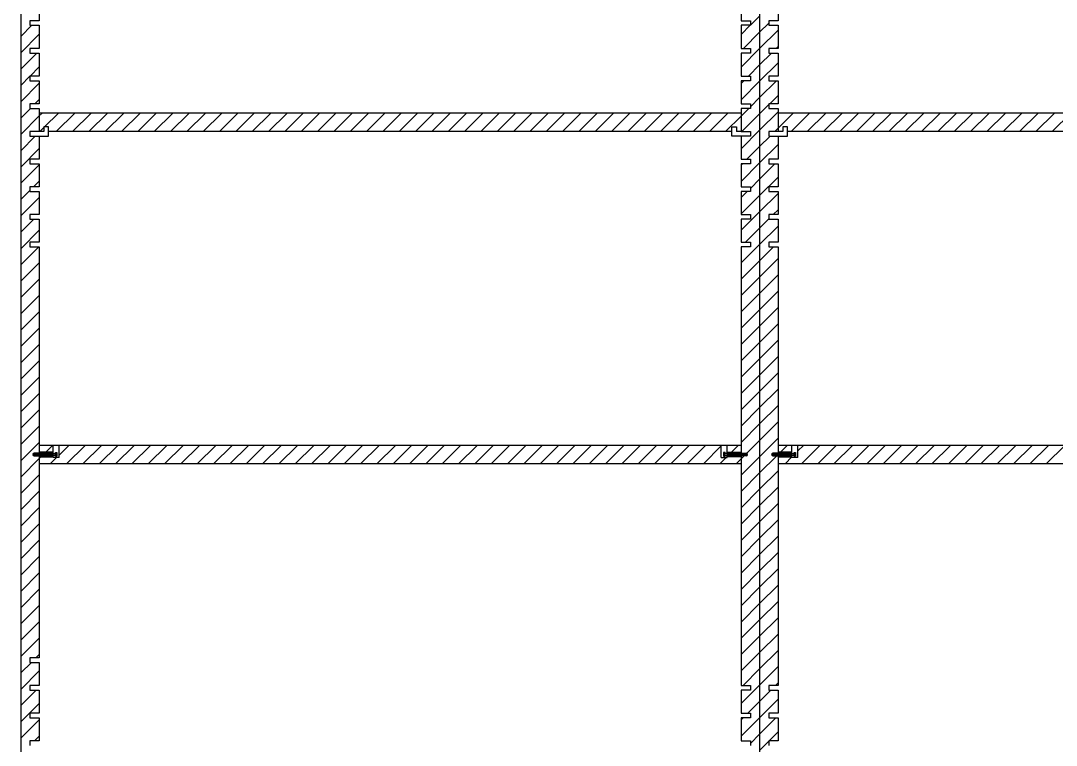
# Model space of a CAD drawing. Header units: millimetres. Extents: x -1085 to 10527, y 119 to 3003.
# Drawn here: x 2549.7 to 2661.8, y 1844.7 to 1923.2 of the extents above; entities that cross this region are included whole.
import ezdxf

# ---------------------------------------------------------------- set-up
doc = ezdxf.new("R2010")
doc.units = ezdxf.units.MM

msp = doc.modelspace()

# ---------------------------------------------------------------- linework, layer by layer
for p, q in [((2549.71, 1990.22), (2549.71, 1753.22)), ((2551.71, 1990.22), (2551.71, 1923.22)), ((2627.71, 1990.22), (2627.71, 1923.22)), ((2629.71, 1990.22), (2629.71, 1753.22)), ((2631.71, 1990.22), (2631.71, 1923.22)), ((2551.71, 1923.22), (2550.71, 1923.22)), ((2550.71, 1923.22), (2550.71, 1922.72)), ((2627.71, 1923.22), (2628.71, 1923.22)), ((2628.71, 1923.22), (2628.71, 1922.72)), ((2631.71, 1923.22), (2630.71, 1923.22)), ((2630.71, 1923.22), (2630.71, 1922.72)), ((2550.71, 1922.72), (2551.71, 1922.72)), ((2551.71, 1922.72), (2551.71, 1920.22)), ((2627.71, 1922.72), (2627.71, 1920.22)), ((2627.71, 1922.72), (2627.71, 1920.22)), ((2628.71, 1922.72), (2627.71, 1922.72)), ((2630.71, 1922.72), (2631.71, 1922.72)), ((2631.71, 1922.72), (2631.71, 1920.22)), ((2631.71, 1922.72), (2631.71, 1920.22)), ((2551.71, 1920.22), (2550.71, 1920.22)), ((2550.71, 1920.22), (2550.71, 1919.72)), ((2550.71, 1919.72), (2551.71, 1919.72)), ((2551.71, 1919.72), (2551.71, 1917.22)), ((2627.71, 1920.22), (2628.71, 1920.22)), ((2627.71, 1919.72), (2627.71, 1917.22)), ((2627.71, 1919.72), (2627.71, 1917.22)), ((2628.71, 1919.72), (2627.71, 1919.72)), ((2628.71, 1920.22), (2628.71, 1919.72)), ((2631.71, 1920.22), (2630.71, 1920.22)), ((2630.71, 1920.22), (2630.71, 1919.72)), ((2630.71, 1919.72), (2631.71, 1919.72)), ((2631.71, 1919.72), (2631.71, 1917.22)), ((2631.71, 1919.72), (2631.71, 1917.22)), ((2551.71, 1917.22), (2550.71, 1917.22)), ((2550.71, 1917.22), (2550.71, 1916.72)), ((2550.71, 1916.72), (2551.71, 1916.72)), ((2551.71, 1916.72), (2551.71, 1914.22)), ((2627.71, 1917.22), (2628.71, 1917.22)), ((2627.71, 1916.72), (2627.71, 1914.22)), ((2627.71, 1916.72), (2627.71, 1914.22)), ((2628.71, 1916.72), (2627.71, 1916.72)), ((2628.71, 1917.22), (2628.71, 1916.72)), ((2631.71, 1917.22), (2630.71, 1917.22)), ((2630.71, 1917.22), (2630.71, 1916.72)), ((2630.71, 1916.72), (2631.71, 1916.72)), ((2631.71, 1916.72), (2631.71, 1914.22)), ((2631.71, 1916.72), (2631.71, 1914.22)), ((2551.71, 1914.22), (2550.71, 1914.22)), ((2550.71, 1914.22), (2550.71, 1913.72)), ((2627.71, 1914.22), (2628.71, 1914.22)), ((2628.71, 1914.22), (2628.71, 1913.72)), ((2631.71, 1914.22), (2630.71, 1914.22)), ((2630.71, 1914.22), (2630.71, 1913.72)), ((2550.71, 1913.72), (2551.71, 1913.72)), ((2551.71, 1913.72), (2551.71, 1911.22)), ((2627.71, 1913.22), (2551.71, 1913.22)), ((2627.71, 1913.72), (2627.71, 1911.22)), ((2627.71, 1913.72), (2627.71, 1911.22)), ((2628.71, 1913.72), (2627.71, 1913.72)), ((2630.71, 1913.72), (2631.71, 1913.72)), ((2631.71, 1913.72), (2631.71, 1911.22)), ((2631.71, 1913.72), (2631.71, 1911.22)), ((2667.71, 1913.22), (2631.71, 1913.22)), ((2552.71, 1911.72), (2552.21, 1911.72)), ((2552.21, 1911.72), (2552.21, 1911.22)), ((2552.71, 1910.72), (2552.71, 1911.72)), ((2626.71, 1910.72), (2626.71, 1911.72)), ((2626.71, 1911.72), (2627.21, 1911.72)), ((2627.21, 1911.72), (2627.21, 1911.22)), ((2632.71, 1911.72), (2632.21, 1911.72)), ((2632.21, 1911.72), (2632.21, 1911.22)), ((2632.71, 1910.72), (2632.71, 1911.72)), ((2551.71, 1911.22), (2550.71, 1911.22)), ((2550.71, 1911.22), (2550.71, 1910.72)), ((2550.71, 1910.72), (2551.71, 1910.72)), ((2552.21, 1911.22), (2551.71, 1911.22)), ((2551.71, 1910.72), (2551.71, 1908.22)), ((2551.71, 1910.72), (2552.71, 1910.72)), ((2626.71, 1911.22), (2552.71, 1911.22)), ((2627.71, 1910.72), (2626.71, 1910.72)), ((2627.71, 1911.22), (2627.21, 1911.22)), ((2627.71, 1911.22), (2627.21, 1911.22)), ((2627.71, 1911.22), (2628.71, 1911.22)), ((2627.71, 1910.72), (2627.71, 1908.22)), ((2627.71, 1910.72), (2627.71, 1908.22)), ((2628.71, 1910.72), (2627.71, 1910.72)), ((2628.71, 1911.22), (2628.71, 1910.72)), ((2631.71, 1911.22), (2630.71, 1911.22)), ((2630.71, 1911.22), (2630.71, 1910.72)), ((2630.71, 1910.72), (2631.71, 1910.72)), ((2632.21, 1911.22), (2631.71, 1911.22)), ((2632.21, 1911.22), (2631.71, 1911.22)), ((2631.71, 1910.72), (2631.71, 1908.22)), ((2631.71, 1910.72), (2631.71, 1908.22)), ((2631.71, 1910.72), (2632.71, 1910.72)), ((2666.71, 1911.22), (2632.71, 1911.22)), ((2551.71, 1908.22), (2550.71, 1908.22)), ((2550.71, 1908.22), (2550.71, 1907.72)), ((2550.71, 1907.72), (2551.71, 1907.72)), ((2551.71, 1907.72), (2551.71, 1905.22)), ((2627.71, 1908.22), (2628.71, 1908.22)), ((2627.71, 1907.72), (2627.71, 1905.22)), ((2627.71, 1907.72), (2627.71, 1905.22)), ((2628.71, 1907.72), (2627.71, 1907.72)), ((2628.71, 1908.22), (2628.71, 1907.72)), ((2631.71, 1908.22), (2630.71, 1908.22)), ((2630.71, 1908.22), (2630.71, 1907.72)), ((2630.71, 1907.72), (2631.71, 1907.72)), ((2631.71, 1907.72), (2631.71, 1905.22)), ((2631.71, 1907.72), (2631.71, 1905.22)), ((2551.71, 1905.22), (2550.71, 1905.22)), ((2550.71, 1905.22), (2550.71, 1904.72)), ((2627.71, 1905.22), (2628.71, 1905.22)), ((2628.71, 1905.22), (2628.71, 1904.72)), ((2631.71, 1905.22), (2630.71, 1905.22)), ((2630.71, 1905.22), (2630.71, 1904.72)), ((2550.71, 1904.72), (2551.71, 1904.72)), ((2551.71, 1904.72), (2551.71, 1902.22)), ((2627.71, 1904.72), (2627.71, 1902.22)), ((2627.71, 1904.72), (2627.71, 1902.22)), ((2628.71, 1904.72), (2627.71, 1904.72)), ((2630.71, 1904.72), (2631.71, 1904.72)), ((2631.71, 1904.72), (2631.71, 1902.22)), ((2631.71, 1904.72), (2631.71, 1902.22)), ((2551.71, 1902.22), (2550.71, 1902.22)), ((2550.71, 1902.22), (2550.71, 1901.72)), ((2550.71, 1901.72), (2551.71, 1901.72)), ((2551.71, 1901.72), (2551.71, 1899.22)), ((2627.71, 1902.22), (2628.71, 1902.22)), ((2627.71, 1901.72), (2627.71, 1899.22)), ((2627.71, 1901.72), (2627.71, 1899.22)), ((2628.71, 1901.72), (2627.71, 1901.72)), ((2628.71, 1902.22), (2628.71, 1901.72)), ((2631.71, 1902.22), (2630.71, 1902.22)), ((2630.71, 1902.22), (2630.71, 1901.72)), ((2630.71, 1901.72), (2631.71, 1901.72)), ((2631.71, 1901.72), (2631.71, 1899.22)), ((2631.71, 1901.72), (2631.71, 1899.22)), ((2551.71, 1899.22), (2550.71, 1899.22)), ((2550.71, 1899.22), (2550.71, 1898.72)), ((2550.71, 1898.72), (2551.71, 1898.72)), ((2551.71, 1898.72), (2551.71, 1854.22)), ((2627.71, 1899.22), (2628.71, 1899.22)), ((2627.71, 1898.72), (2627.71, 1851.22)), ((2628.71, 1898.72), (2627.71, 1898.72)), ((2628.71, 1899.22), (2628.71, 1898.72)), ((2631.71, 1899.22), (2630.71, 1899.22)), ((2630.71, 1899.22), (2630.71, 1898.72)), ((2630.71, 1898.72), (2631.71, 1898.72)), ((2631.71, 1898.72), (2631.71, 1851.22)), ((2627.71, 1877.22), (2551.71, 1877.22)), ((2553.21, 1876.49), (2553.21, 1877.22)), ((2553.86, 1875.91), (2553.86, 1877.22)), ((2625.56, 1875.91), (2625.56, 1877.22)), ((2626.21, 1876.49), (2626.21, 1877.22)), ((2667.71, 1877.22), (2631.71, 1877.22)), ((2633.21, 1876.49), (2633.21, 1877.22)), ((2633.86, 1875.91), (2633.86, 1877.22)), ((2551.23, 1876.38), (2551.02, 1876.17)), ((2551.37, 1876.38), (2551.1, 1876.11)), ((2551.71, 1876.38), (2551.15, 1876.38)), ((2551.15, 1876.1), (2551.71, 1876.1)), ((2551.51, 1876.38), (2551.23, 1876.1)), ((2551.65, 1876.38), (2551.37, 1876.1)), ((2551.71, 1876.29), (2551.51, 1876.1)), ((2551.71, 1876.49), (2551.71, 1875.99)), ((2553.21, 1876.49), (2551.71, 1876.49)), ((2553.21, 1876.44), (2551.71, 1876.44)), ((2551.71, 1876.34), (2553.21, 1876.34)), ((2553.21, 1876.24), (2551.71, 1876.24)), ((2553.21, 1876.14), (2551.71, 1876.14)), ((2553.21, 1876.04), (2551.71, 1876.04)), ((2551.71, 1875.99), (2553.21, 1875.99)), ((2553.21, 1875.99), (2553.21, 1876.49)), ((2553.21, 1876.34), (2553.46, 1876.34)), ((2553.46, 1876.14), (2553.21, 1876.14)), ((2553.21, 1875.91), (2553.21, 1875.99)), ((2553.86, 1875.91), (2553.21, 1875.91)), ((2553.46, 1876.44), (2553.61, 1876.44)), ((2553.46, 1876.04), (2553.46, 1876.44)), ((2553.61, 1876.32), (2553.46, 1876.32)), ((2553.61, 1876.16), (2553.46, 1876.16)), ((2553.61, 1876.04), (2553.46, 1876.04)), ((2553.61, 1876.44), (2553.61, 1876.04)), ((2625.56, 1875.91), (2626.21, 1875.91)), ((2625.96, 1876.44), (2625.81, 1876.44)), ((2625.81, 1876.44), (2625.81, 1876.04)), ((2625.81, 1876.32), (2625.96, 1876.32)), ((2625.81, 1876.16), (2625.96, 1876.16)), ((2625.81, 1876.04), (2625.96, 1876.04)), ((2625.96, 1876.04), (2625.96, 1876.44)), ((2626.21, 1876.34), (2625.96, 1876.34)), ((2625.96, 1876.14), (2626.21, 1876.14)), ((2626.21, 1875.99), (2626.21, 1876.49)), ((2626.21, 1876.49), (2627.71, 1876.49)), ((2626.21, 1876.44), (2627.71, 1876.44)), ((2627.71, 1876.34), (2626.21, 1876.34)), ((2626.21, 1876.24), (2627.71, 1876.24)), ((2626.21, 1876.14), (2627.71, 1876.14)), ((2626.21, 1876.04), (2627.71, 1876.04)), ((2626.21, 1875.91), (2626.21, 1875.99)), ((2627.71, 1875.99), (2626.21, 1875.99)), ((2627.71, 1876.49), (2627.71, 1875.99)), ((2627.71, 1876.38), (2628.27, 1876.38)), ((2627.71, 1876.29), (2627.91, 1876.1)), ((2628.27, 1876.1), (2627.71, 1876.1)), ((2627.76, 1876.38), (2628.05, 1876.1)), ((2627.9, 1876.38), (2628.19, 1876.1)), ((2628.04, 1876.38), (2628.32, 1876.11)), ((2628.18, 1876.38), (2628.39, 1876.17)), ((2631.23, 1876.38), (2631.02, 1876.17)), ((2631.37, 1876.38), (2631.1, 1876.11)), ((2631.71, 1876.38), (2631.15, 1876.38)), ((2631.15, 1876.1), (2631.71, 1876.1)), ((2631.51, 1876.38), (2631.23, 1876.1)), ((2631.65, 1876.38), (2631.37, 1876.1)), ((2631.71, 1876.29), (2631.51, 1876.1)), ((2631.71, 1876.49), (2631.71, 1875.99)), ((2633.21, 1876.49), (2631.71, 1876.49)), ((2633.21, 1876.44), (2631.71, 1876.44)), ((2631.71, 1876.34), (2633.21, 1876.34)), ((2633.21, 1876.24), (2631.71, 1876.24)), ((2633.21, 1876.14), (2631.71, 1876.14)), ((2633.21, 1876.04), (2631.71, 1876.04)), ((2631.71, 1875.99), (2633.21, 1875.99)), ((2633.21, 1875.99), (2633.21, 1876.49)), ((2633.21, 1876.34), (2633.46, 1876.34)), ((2633.46, 1876.14), (2633.21, 1876.14)), ((2633.21, 1875.91), (2633.21, 1875.99)), ((2633.86, 1875.91), (2633.21, 1875.91)), ((2633.46, 1876.44), (2633.61, 1876.44)), ((2633.46, 1876.04), (2633.46, 1876.44)), ((2633.61, 1876.32), (2633.46, 1876.32)), ((2633.61, 1876.16), (2633.46, 1876.16)), ((2633.61, 1876.04), (2633.46, 1876.04)), ((2633.61, 1876.44), (2633.61, 1876.04)), ((2627.71, 1875.22), (2551.71, 1875.22)), ((2667.71, 1875.22), (2631.71, 1875.22)), ((2551.71, 1854.22), (2550.71, 1854.22)), ((2550.71, 1854.22), (2550.71, 1853.72)), ((2550.71, 1853.72), (2551.71, 1853.72)), ((2551.71, 1853.72), (2551.71, 1851.22)), ((2551.71, 1851.22), (2550.71, 1851.22)), ((2550.71, 1851.22), (2550.71, 1850.72)), ((2627.71, 1851.22), (2628.71, 1851.22)), ((2628.71, 1851.22), (2628.71, 1850.72)), ((2631.71, 1851.22), (2630.71, 1851.22)), ((2630.71, 1851.22), (2630.71, 1850.72)), ((2550.71, 1850.72), (2551.71, 1850.72)), ((2551.71, 1850.72), (2551.71, 1848.22)), ((2627.71, 1850.72), (2627.71, 1848.22)), ((2627.71, 1850.72), (2627.71, 1848.22)), ((2628.71, 1850.72), (2627.71, 1850.72)), ((2630.71, 1850.72), (2631.71, 1850.72)), ((2631.71, 1850.72), (2631.71, 1848.22)), ((2631.71, 1850.72), (2631.71, 1848.22)), ((2551.71, 1848.22), (2550.71, 1848.22)), ((2550.71, 1848.22), (2550.71, 1847.72)), ((2627.71, 1848.22), (2628.71, 1848.22)), ((2628.71, 1848.22), (2628.71, 1847.72)), ((2631.71, 1848.22), (2630.71, 1848.22)), ((2630.71, 1848.22), (2630.71, 1847.72)), ((2550.71, 1847.72), (2551.71, 1847.72)), ((2551.71, 1847.72), (2551.71, 1845.22)), ((2627.71, 1847.72), (2627.71, 1845.22)), ((2627.71, 1847.72), (2627.71, 1845.22)), ((2628.71, 1847.72), (2627.71, 1847.72)), ((2630.71, 1847.72), (2631.71, 1847.72)), ((2631.71, 1847.72), (2631.71, 1845.22)), ((2631.71, 1847.72), (2631.71, 1845.22)), ((2551.71, 1845.22), (2550.71, 1845.22)), ((2550.71, 1845.22), (2550.71, 1844.72)), ((2627.71, 1845.22), (2628.71, 1845.22)), ((2628.71, 1845.22), (2628.71, 1844.72)), ((2631.71, 1845.22), (2630.71, 1845.22)), ((2630.71, 1845.22), (2630.71, 1844.72))]:
    msp.add_line(p, q)
at = {"linetype": 'Continuous', "transparency": 33554569}
for p, q in [((2628.71, 1922.73), (2629.71, 1923.73)), ((2629.71, 1921.97), (2630.71, 1922.97)), ((2549.71, 1921.52), (2550.91, 1922.72)), ((2549.71, 1919.75), (2551.71, 1921.75)), ((2627.71, 1921.73), (2628.7, 1922.72)), ((2627.96, 1920.22), (2629.71, 1921.97)), ((2629.71, 1920.2), (2631.71, 1922.2)), ((2549.71, 1917.98), (2551.45, 1919.72)), ((2627.71, 1918.2), (2629.71, 1920.2)), ((2629.71, 1918.43), (2631, 1919.72)), ((2631.5, 1920.22), (2631.71, 1920.43)), ((2628.5, 1917.22), (2629.71, 1918.43)), ((2629.71, 1916.66), (2631.71, 1918.66)), ((2550.72, 1917.22), (2551.71, 1918.21)), ((2549.71, 1916.21), (2550.71, 1917.21)), ((2549.71, 1914.44), (2551.71, 1916.44)), ((2627.71, 1916.43), (2628, 1916.72)), ((2627.71, 1914.66), (2629.71, 1916.66)), ((2629.71, 1914.89), (2631.53, 1916.72)), ((2630.8, 1914.22), (2631.71, 1915.13)), ((2551.25, 1914.22), (2551.71, 1914.68)), ((2628.71, 1913.89), (2629.71, 1914.89)), ((2629.71, 1913.13), (2630.71, 1914.13)), ((2549.71, 1912.68), (2550.75, 1913.72)), ((2549.71, 1910.91), (2551.71, 1912.91)), ((2551.71, 1912.91), (2552.02, 1913.22)), ((2552.29, 1911.72), (2553.79, 1913.22)), ((2553.56, 1911.22), (2555.56, 1913.22)), ((2555.32, 1911.22), (2557.32, 1913.22)), ((2557.09, 1911.22), (2559.09, 1913.22)), ((2558.86, 1911.22), (2560.86, 1913.22)), ((2560.63, 1911.22), (2562.63, 1913.22)), ((2562.39, 1911.22), (2564.39, 1913.22)), ((2564.16, 1911.22), (2566.16, 1913.22)), ((2565.93, 1911.22), (2567.93, 1913.22)), ((2567.7, 1911.22), (2569.7, 1913.22)), ((2569.47, 1911.22), (2571.47, 1913.22)), ((2571.23, 1911.22), (2573.23, 1913.22)), ((2573, 1911.22), (2575, 1913.22)), ((2574.77, 1911.22), (2576.77, 1913.22)), ((2576.54, 1911.22), (2578.54, 1913.22)), ((2578.3, 1911.22), (2580.3, 1913.22)), ((2580.07, 1911.22), (2582.07, 1913.22)), ((2581.84, 1911.22), (2583.84, 1913.22)), ((2583.61, 1911.22), (2585.61, 1913.22)), ((2585.38, 1911.22), (2587.38, 1913.22)), ((2587.14, 1911.22), (2589.14, 1913.22)), ((2588.91, 1911.22), (2590.91, 1913.22)), ((2590.68, 1911.22), (2592.68, 1913.22)), ((2592.45, 1911.22), (2594.45, 1913.22)), ((2594.21, 1911.22), (2596.21, 1913.22)), ((2595.98, 1911.22), (2597.98, 1913.22)), ((2597.75, 1911.22), (2599.75, 1913.22)), ((2599.52, 1911.22), (2601.52, 1913.22)), ((2601.29, 1911.22), (2603.29, 1913.22)), ((2603.05, 1911.22), (2605.05, 1913.22)), ((2604.82, 1911.22), (2606.82, 1913.22)), ((2606.59, 1911.22), (2608.59, 1913.22)), ((2608.36, 1911.22), (2610.36, 1913.22)), ((2610.12, 1911.22), (2612.12, 1913.22)), ((2611.89, 1911.22), (2613.89, 1913.22)), ((2613.66, 1911.22), (2615.66, 1913.22)), ((2615.43, 1911.22), (2617.43, 1913.22)), ((2617.2, 1911.22), (2619.2, 1913.22)), ((2618.96, 1911.22), (2620.96, 1913.22)), ((2620.73, 1911.22), (2622.73, 1913.22)), ((2622.5, 1911.22), (2624.5, 1913.22)), ((2624.27, 1911.22), (2626.27, 1913.22)), ((2626.03, 1911.22), (2627.71, 1912.89)), ((2627.71, 1912.89), (2628.53, 1913.72)), ((2627.8, 1911.22), (2629.71, 1913.13)), ((2629.71, 1911.36), (2631.71, 1913.36)), ((2631.71, 1911.59), (2633.34, 1913.22)), ((2633.11, 1911.22), (2635.11, 1913.22)), ((2634.87, 1911.22), (2636.87, 1913.22)), ((2636.64, 1911.22), (2638.64, 1913.22)), ((2638.41, 1911.22), (2640.41, 1913.22)), ((2640.18, 1911.22), (2642.18, 1913.22)), ((2641.94, 1911.22), (2643.94, 1913.22)), ((2643.71, 1911.22), (2645.71, 1913.22)), ((2645.48, 1911.22), (2647.48, 1913.22)), ((2647.25, 1911.22), (2649.25, 1913.22)), ((2649.02, 1911.22), (2651.02, 1913.22)), ((2650.78, 1911.22), (2652.78, 1913.22)), ((2652.55, 1911.22), (2654.55, 1913.22)), ((2654.32, 1911.22), (2656.32, 1913.22)), ((2656.09, 1911.22), (2658.09, 1913.22)), ((2657.85, 1911.22), (2659.85, 1913.22)), ((2659.62, 1911.22), (2661.62, 1913.22)), ((2661.39, 1911.22), (2663.39, 1913.22)), ((2549.71, 1909.14), (2551.29, 1910.72)), ((2551.79, 1911.22), (2552.21, 1911.64)), ((2627.71, 1909.36), (2629.71, 1911.36)), ((2629.71, 1909.59), (2630.84, 1910.72)), ((2631.34, 1911.22), (2631.71, 1911.59)), ((2628.34, 1908.22), (2629.71, 1909.59)), ((2629.71, 1907.82), (2631.71, 1909.82)), ((2549.71, 1907.37), (2551.71, 1909.37)), ((2549.71, 1905.61), (2551.71, 1907.61)), ((2627.71, 1905.82), (2629.71, 1907.82)), ((2627.71, 1907.59), (2627.84, 1907.72)), ((2629.71, 1906.06), (2631.37, 1907.72)), ((2628.71, 1905.06), (2629.71, 1906.06)), ((2629.71, 1904.29), (2631.71, 1906.29)), ((2551.09, 1905.22), (2551.71, 1905.84)), ((2549.71, 1903.84), (2550.71, 1904.84)), ((2549.71, 1902.07), (2551.71, 1904.07)), ((2627.71, 1904.06), (2628.37, 1904.72)), ((2627.71, 1902.29), (2629.71, 1904.29)), ((2629.71, 1902.52), (2631.71, 1904.52)), ((2631.18, 1902.22), (2631.71, 1902.75)), ((2549.71, 1900.3), (2551.13, 1901.72)), ((2551.63, 1902.22), (2551.71, 1902.3)), ((2627.71, 1900.52), (2629.71, 1902.52)), ((2629.71, 1900.75), (2630.71, 1901.75)), ((2549.71, 1898.53), (2551.71, 1900.53)), ((2628.18, 1899.22), (2629.71, 1900.75)), ((2629.71, 1898.98), (2631.71, 1900.98)), ((2549.71, 1896.77), (2551.66, 1898.72)), ((2627.71, 1896.98), (2629.71, 1898.98)), ((2629.71, 1897.22), (2631.21, 1898.72)), ((2627.71, 1895.22), (2629.71, 1897.22)), ((2629.71, 1895.45), (2631.71, 1897.45)), ((2549.71, 1895), (2551.71, 1897)), ((2549.71, 1893.23), (2551.71, 1895.23)), ((2627.71, 1893.45), (2629.71, 1895.45)), ((2629.71, 1893.68), (2631.71, 1895.68)), ((2629.71, 1891.91), (2631.71, 1893.91)), ((2549.71, 1891.46), (2551.71, 1893.46)), ((2627.71, 1891.68), (2629.71, 1893.68)), ((2549.71, 1889.7), (2551.71, 1891.7)), ((2627.71, 1889.91), (2629.71, 1891.91)), ((2629.71, 1890.15), (2631.71, 1892.15)), ((2629.71, 1888.38), (2631.71, 1890.38)), ((2549.71, 1887.93), (2551.71, 1889.93)), ((2627.71, 1888.15), (2629.71, 1890.15)), ((2549.71, 1886.16), (2551.71, 1888.16)), ((2627.71, 1886.38), (2629.71, 1888.38)), ((2629.71, 1886.61), (2631.71, 1888.61)), ((2549.71, 1884.39), (2551.71, 1886.39)), ((2627.71, 1884.61), (2629.71, 1886.61)), ((2629.71, 1884.84), (2631.71, 1886.84)), ((2627.71, 1882.84), (2629.71, 1884.84)), ((2629.71, 1883.07), (2631.71, 1885.07)), ((2549.71, 1882.62), (2551.71, 1884.62)), ((2549.71, 1880.86), (2551.71, 1882.86)), ((2627.71, 1881.07), (2629.71, 1883.07)), ((2629.71, 1881.31), (2631.71, 1883.31)), ((2629.71, 1879.54), (2631.71, 1881.54)), ((2549.71, 1879.09), (2551.71, 1881.09)), ((2627.71, 1879.31), (2629.71, 1881.31)), ((2549.71, 1877.32), (2551.71, 1879.32)), ((2627.71, 1877.54), (2629.71, 1879.54)), ((2629.71, 1877.77), (2631.71, 1879.77)), ((2549.71, 1875.55), (2551.71, 1877.55)), ((2552.41, 1876.49), (2553.14, 1877.22)), ((2553.86, 1876.17), (2554.91, 1877.22)), ((2554.68, 1875.22), (2556.68, 1877.22)), ((2556.45, 1875.22), (2558.45, 1877.22)), ((2558.21, 1875.22), (2560.21, 1877.22)), ((2559.98, 1875.22), (2561.98, 1877.22)), ((2561.75, 1875.22), (2563.75, 1877.22)), ((2563.52, 1875.22), (2565.52, 1877.22)), ((2565.29, 1875.22), (2567.29, 1877.22)), ((2567.05, 1875.22), (2569.05, 1877.22)), ((2568.82, 1875.22), (2570.82, 1877.22)), ((2570.59, 1875.22), (2572.59, 1877.22)), ((2572.36, 1875.22), (2574.36, 1877.22)), ((2574.12, 1875.22), (2576.12, 1877.22)), ((2575.89, 1875.22), (2577.89, 1877.22)), ((2577.66, 1875.22), (2579.66, 1877.22)), ((2579.43, 1875.22), (2581.43, 1877.22)), ((2581.2, 1875.22), (2583.2, 1877.22)), ((2582.96, 1875.22), (2584.96, 1877.22)), ((2584.73, 1875.22), (2586.73, 1877.22)), ((2586.5, 1875.22), (2588.5, 1877.22)), ((2588.27, 1875.22), (2590.27, 1877.22)), ((2590.03, 1875.22), (2592.03, 1877.22)), ((2591.8, 1875.22), (2593.8, 1877.22)), ((2593.57, 1875.22), (2595.57, 1877.22)), ((2595.34, 1875.22), (2597.34, 1877.22)), ((2597.11, 1875.22), (2599.11, 1877.22)), ((2598.87, 1875.22), (2600.87, 1877.22)), ((2600.64, 1875.22), (2602.64, 1877.22)), ((2602.41, 1875.22), (2604.41, 1877.22)), ((2604.18, 1875.22), (2606.18, 1877.22)), ((2605.94, 1875.22), (2607.94, 1877.22)), ((2607.71, 1875.22), (2609.71, 1877.22)), ((2609.48, 1875.22), (2611.48, 1877.22)), ((2611.25, 1875.22), (2613.25, 1877.22)), ((2613.02, 1875.22), (2615.02, 1877.22)), ((2614.78, 1875.22), (2616.78, 1877.22)), ((2616.55, 1875.22), (2618.55, 1877.22)), ((2618.32, 1875.22), (2620.32, 1877.22)), ((2620.09, 1875.22), (2622.09, 1877.22)), ((2621.85, 1875.22), (2623.85, 1877.22)), ((2623.62, 1875.22), (2625.56, 1877.16)), ((2626.66, 1876.49), (2627.39, 1877.22)), ((2628.31, 1876.37), (2629.71, 1877.77)), ((2629.71, 1876), (2631.71, 1878)), ((2631.96, 1876.49), (2632.69, 1877.22)), ((2633.86, 1876.62), (2634.46, 1877.22)), ((2634.23, 1875.22), (2636.23, 1877.22)), ((2636, 1875.22), (2638, 1877.22)), ((2637.76, 1875.22), (2639.76, 1877.22)), ((2639.53, 1875.22), (2641.53, 1877.22)), ((2641.3, 1875.22), (2643.3, 1877.22)), ((2643.07, 1875.22), (2645.07, 1877.22)), ((2644.84, 1875.22), (2646.84, 1877.22)), ((2646.6, 1875.22), (2648.6, 1877.22)), ((2648.37, 1875.22), (2650.37, 1877.22)), ((2650.14, 1875.22), (2652.14, 1877.22)), ((2651.91, 1875.22), (2653.91, 1877.22)), ((2653.67, 1875.22), (2655.67, 1877.22)), ((2655.44, 1875.22), (2657.44, 1877.22)), ((2657.21, 1875.22), (2659.21, 1877.22)), ((2658.98, 1875.22), (2660.98, 1877.22)), ((2660.74, 1875.22), (2662.74, 1877.22)), ((2549.71, 1873.79), (2551.71, 1875.79)), ((2551.71, 1875.79), (2551.9, 1875.98)), ((2552.91, 1875.22), (2553.6, 1875.91)), ((2625.39, 1875.22), (2626.08, 1875.91)), ((2627.71, 1875.77), (2628.03, 1876.1)), ((2627.71, 1874), (2629.71, 1876)), ((2629.71, 1874.24), (2631.57, 1876.1)), ((2632.46, 1875.22), (2633.21, 1875.97)), ((2627.16, 1875.22), (2627.71, 1875.77)), ((2549.71, 1872.02), (2551.71, 1874.02)), ((2627.71, 1872.24), (2629.71, 1874.24)), ((2629.71, 1872.47), (2631.71, 1874.47)), ((2627.71, 1870.47), (2629.71, 1872.47)), ((2629.71, 1870.7), (2631.71, 1872.7)), ((2549.71, 1870.25), (2551.71, 1872.25)), ((2549.71, 1868.48), (2551.71, 1870.48)), ((2627.71, 1868.7), (2629.71, 1870.7)), ((2629.71, 1868.93), (2631.71, 1870.93)), ((2629.71, 1867.16), (2631.71, 1869.16)), ((2549.71, 1866.71), (2551.71, 1868.71)), ((2627.71, 1866.93), (2629.71, 1868.93)), ((2549.71, 1864.95), (2551.71, 1866.95)), ((2627.71, 1865.16), (2629.71, 1867.16)), ((2629.71, 1865.4), (2631.71, 1867.4)), ((2549.71, 1863.18), (2551.71, 1865.18)), ((2627.71, 1863.4), (2629.71, 1865.4)), ((2629.71, 1863.63), (2631.71, 1865.63)), ((2627.71, 1861.63), (2629.71, 1863.63)), ((2629.71, 1861.86), (2631.71, 1863.86)), ((2549.71, 1861.41), (2551.71, 1863.41)), ((2549.71, 1859.64), (2551.71, 1861.64)), ((2627.71, 1859.86), (2629.71, 1861.86)), ((2629.71, 1860.09), (2631.71, 1862.09)), ((2627.71, 1858.09), (2629.71, 1860.09)), ((2629.71, 1858.33), (2631.71, 1860.33)), ((2549.71, 1857.88), (2551.71, 1859.88)), ((2549.71, 1856.11), (2551.71, 1858.11)), ((2627.71, 1856.33), (2629.71, 1858.33)), ((2629.71, 1856.56), (2631.71, 1858.56)), ((2629.71, 1854.79), (2631.71, 1856.79)), ((2549.71, 1854.34), (2551.71, 1856.34)), ((2627.71, 1854.56), (2629.71, 1856.56)), ((2551.36, 1854.22), (2551.71, 1854.57)), ((2627.71, 1852.79), (2629.71, 1854.79)), ((2629.71, 1853.02), (2631.71, 1855.02)), ((2549.71, 1852.57), (2550.86, 1853.72)), ((2549.71, 1850.8), (2551.71, 1852.8)), ((2627.91, 1851.22), (2629.71, 1853.02)), ((2629.71, 1851.26), (2631.71, 1853.26)), ((2627.71, 1849.26), (2629.71, 1851.26)), ((2631.44, 1851.22), (2631.71, 1851.49)), ((2549.71, 1849.04), (2551.39, 1850.72)), ((2629.71, 1849.49), (2630.94, 1850.72)), ((2549.71, 1847.27), (2551.71, 1849.27)), ((2628.44, 1848.22), (2629.71, 1849.49)), ((2629.71, 1847.72), (2631.71, 1849.72)), ((2549.71, 1845.5), (2551.71, 1847.5)), ((2627.71, 1847.49), (2627.94, 1847.72)), ((2627.71, 1845.72), (2629.71, 1847.72)), ((2629.71, 1845.95), (2631.48, 1847.72)), ((2551.2, 1845.22), (2551.71, 1845.73)), ((2628.71, 1844.95), (2629.71, 1845.95)), ((2630.74, 1845.22), (2631.71, 1846.18)), ((2629.71, 1844.18), (2630.71, 1845.18))]:
    msp.add_line(p, q, dxfattribs=at)
for centre, start, end in [((2551.15, 1876.24), 90, 270), ((2628.27, 1876.24), 270, 90), ((2631.15, 1876.24), 90, 270)]:
    msp.add_arc(centre, 0.14, start, end)

doc.saveas('drawing.dxf')
